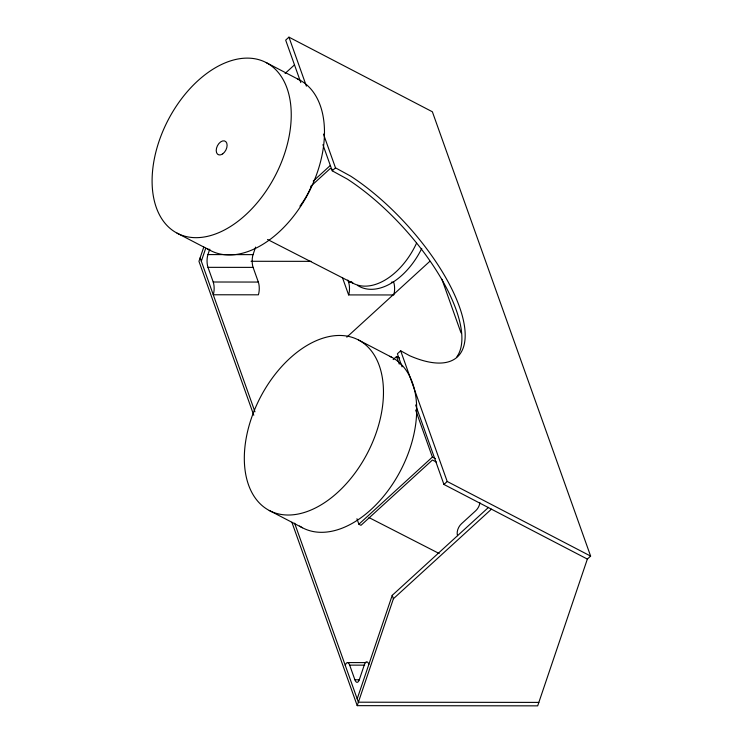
<?xml version="1.0" encoding="UTF-8"?>
<svg xmlns="http://www.w3.org/2000/svg" width="743" height="743" viewBox="0 0 743 743"><rect width="100%" height="100%" fill="white"/><g stroke="black" fill="none" stroke-linecap="round" stroke-linejoin="round"><path stroke-width="1.11" d="M203.814 246.982L198.957 261.322L253.781 415.253M201.316 261.23L205.746 248.162M255.611 247.085L253.057 254.635A9.018 3.13 -89.9 0 0 253.103 267.387L258.332 282.061A9.018 3.13 -89.9 0 1 258.378 294.813L213.26 294.767A9.018 3.13 -89.9 0 0 213.213 282.006L207.984 267.341A9.018 3.13 -89.9 0 1 207.938 254.58L209.758 249.193M357.188 698.847L392.22 595.357L488.56 507.339M300.804 82.603L285.674 40.131L288.943 37.15L432.37 111.775L590.629 556.098L587.36 559.08L537.681 705.85L357.216 705.655L393.418 598.719L491.429 509.169M285.089 73.464L294.488 64.873M313.23 181.097L330.319 165.475M310.788 186.307L330.356 168.429L332.372 169.469M456.899 356.761A132.3 51.899 47.6 0 0 347.38 179.119L332.223 170.816L335.492 167.834L323.465 134.074M346.814 337.164L429.853 261.295M335.492 167.834L350.65 176.128A132.3 51.899 47.6 0 1 460.521 309.942A132.3 51.899 47.6 0 1 409.634 355.711L400.663 350.798L397.394 353.779L402.047 366.847M393.14 359.593L396.558 356.473L399.576 358.042M436.447 462.109L432.426 460.019L360.959 525.32L358.878 524.233L432.389 457.075L415.643 410.052M587.36 559.08L443.942 484.464L447.202 481.473L400.663 350.798M207.938 254.58L253.057 254.635M251.06 261.285L311.215 261.35M207.984 267.341L253.103 267.387M213.213 282.006L258.332 282.061M347.817 280.065L348.56 282.154L352.033 282.164M391.366 282.201L393.679 282.21A9.018 3.13 -89.9 0 1 393.725 294.962L348.616 294.915L342.449 277.603M347.455 662.58L365.965 662.607M345.244 665.31A9.018 3.13 -89.9 0 1 349.674 665.134L364.72 665.152M349.674 665.134L354.903 679.808L359.528 679.808M538.851 702.404L358.386 702.2L294.618 523.165M267.536 239.469L353.176 283.297M369.03 517.602L439.187 553.516M266.31 62.663A96.218 60.369 -62.5 0 1 245.552 214.959A96.218 60.369 -62.5 0 1 153.132 166.06A96.218 60.369 -62.5 0 1 266.31 62.663L299.54 79.956M177.02 233.126L210.26 250.419M358.525 340.006A96.218 60.369 -62.5 0 1 337.777 492.312A96.218 60.369 -62.5 0 1 245.357 443.413A96.218 60.369 -62.5 0 1 358.525 340.006L391.765 357.299M432.389 457.075L435.407 458.645M447.202 481.473L590.629 556.098M269.245 510.478L302.475 527.771M441.918 279.257L461.004 332.836M288.943 37.15L306.395 86.151M322.917 144.681L332.223 170.816M415.625 404.963L443.942 484.464M396.558 356.473L399.279 364.126M392.22 595.357L393.418 598.719M356.937 518.763L358.878 524.233M200.127 257.877L254.951 411.808M291.888 522.245L357.216 705.655M457.558 535.666A9.018 5.656 -62.5 0 1 461.449 523.778L475.743 510.72A9.018 5.656 -62.5 0 0 479.922 502.723M311.651 185.639A60.62 37.884 -62.9 0 1 299.931 206.136M416.554 243.156A60.62 37.884 -62.9 0 1 350.371 281.56M421.783 248.376A60.62 37.884 -62.9 0 1 357.485 285.358M297.534 78.962A96.218 60.369 -62.5 0 1 307.843 194.211A96.218 60.369 -62.5 0 1 207.353 248.71M389.75 356.306A96.218 60.369 -62.5 0 1 400.059 471.564A96.218 60.369 -62.5 0 1 299.568 526.063M354.903 679.808A9.018 3.13 -89.9 0 0 359.333 679.622L364.441 664.53A9.018 3.13 -89.9 0 1 368.872 664.353M348.56 282.154A9.018 3.13 -89.9 0 1 348.616 294.915M222.686 153.875A7.579 4.737 -62.9 0 0 225.798 141.625A7.579 4.737 -62.9 0 0 216.519 148.182A7.579 4.737 -62.9 0 0 222.686 153.875"/></g></svg>
